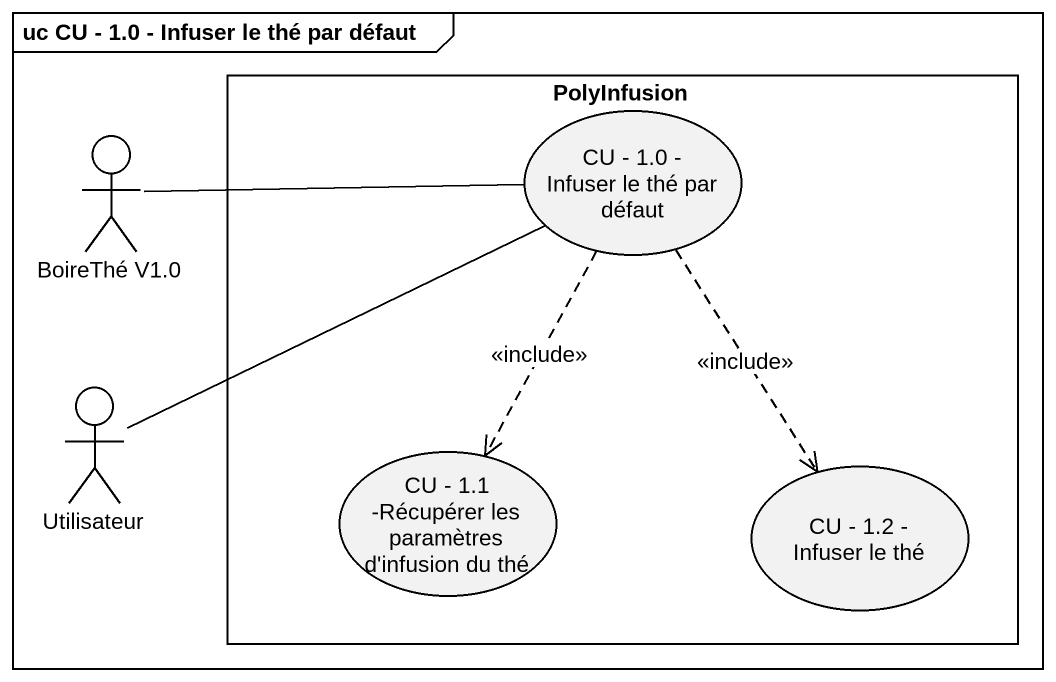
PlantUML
@startuml
mainframe uc CU - 1.0 - Infuser le thé par défaut
actor "BoireThé V1.0" as BoireThé_V1_0
rectangle PolyInfusion {
  usecase "CU - 1.0 - Infuser le thé par défaut" as CU_1_0_Infuser_le_thé_par
  usecase "CU - 1.1 -Récupérer les paramètres d'infusion du thé" as CU_1_1_Récupérer_les
  usecase "CU - 1.2 - Infuser le thé" as CU_1_2_Infuser_le_thé
}
actor Utilisateur
CU_1_0_Infuser_le_thé_par -left- BoireThé_V1_0
CU_1_0_Infuser_le_thé_par ..> CU_1_1_Récupérer_les : <<include>>
CU_1_0_Infuser_le_thé_par ..> CU_1_2_Infuser_le_thé : <<include>>
Utilisateur -right- CU_1_0_Infuser_le_thé_par
@enduml
